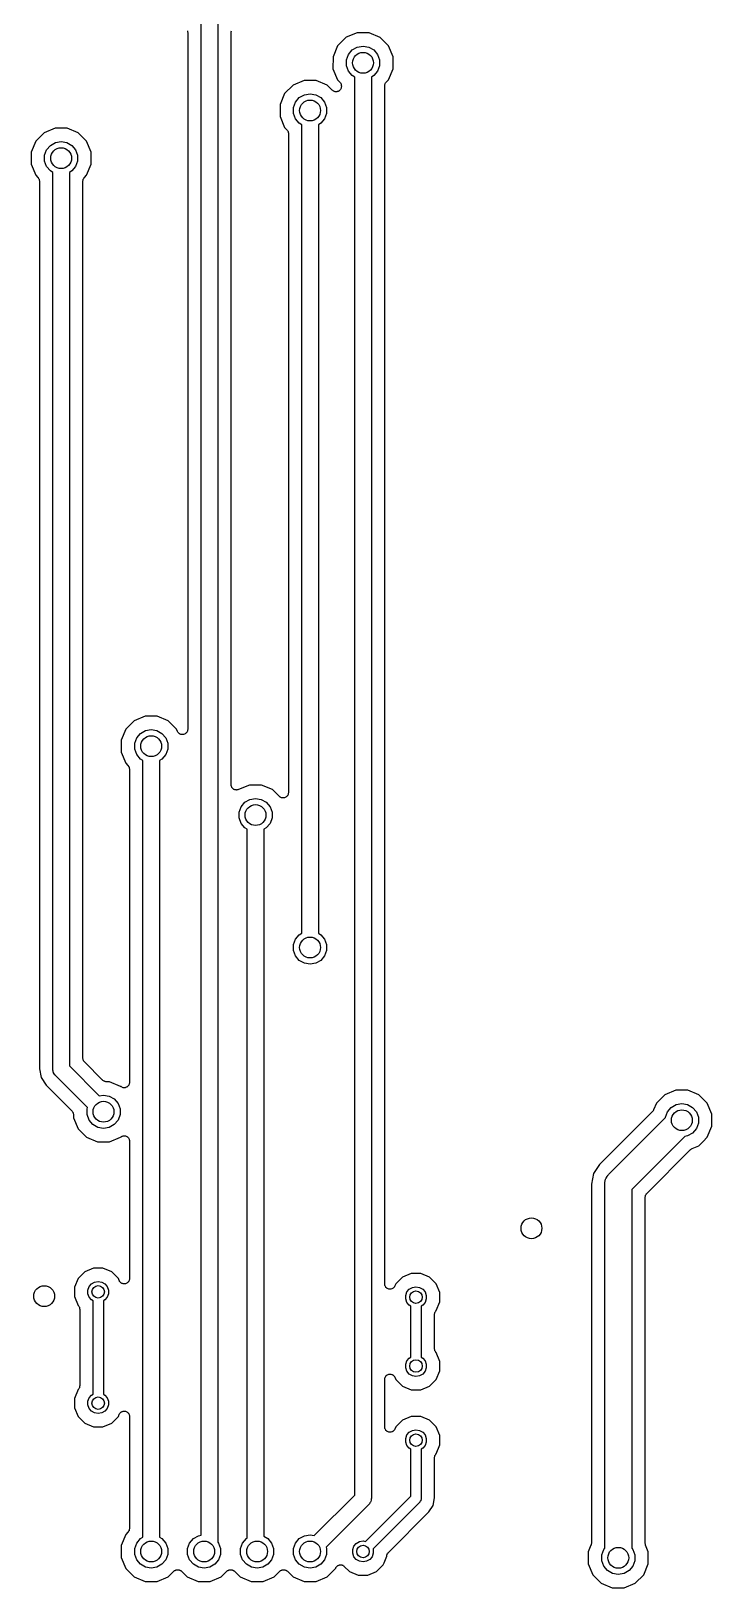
# Model space of a CAD drawing. Extents: x 25 to 125, y -125 to -25.
# Drawn here: x 51.1 to 67.42, y -82.03 to -44.71 of the extents above; entities that cross this region are included whole.
import ezdxf

# ---------------------------------------------------------------- set-up
doc = ezdxf.new("R2010")
doc.units = 0
doc.header["$MEASUREMENT"] = 0
doc.layers.add('BLACK', color=7, linetype='CONTINUOUS')

msp = doc.modelspace()

# ---------------------------------------------------------------- linework, layer by layer
at = {"layer": 'Black'}
for p, q in [((54.8443, -44.7033), (54.8472, -44.7197)), ((54.8472, -44.7197), (54.8515, -44.7358)), ((54.8515, -44.7358), (54.851, -44.7413)), ((54.851, -44.7413), (54.852, -44.7468)), ((54.852, -44.7468), (54.852, -61.4461)), ((55.172, -80.7643), (55.172, -44.5371)), ((55.572, -44.5371), (55.572, -80.9275)), ((55.892, -44.7469), (55.893, -44.7414)), ((55.892, -62.7728), (55.892, -44.7469)), ((55.8925, -44.7357), (55.8968, -44.7198)), ((55.893, -44.7414), (55.8925, -44.7357)), ((55.8968, -44.7198), (55.8997, -44.7035)), ((58.9124, -44.7459), (58.6477, -44.8553)), ((59.1988, -44.7461), (58.9124, -44.7459)), ((59.4634, -44.856), (59.1988, -44.7461)), ((58.445, -45.0576), (58.3351, -45.3222)), ((58.6477, -44.8553), (58.445, -45.0576)), ((58.7969, -45.1584), (58.9177, -45.0887)), ((58.9177, -45.0887), (59.055, -45.0645)), ((59.055, -45.0645), (59.1923, -45.0887)), ((59.1923, -45.0887), (59.3131, -45.1584)), ((59.6657, -45.0587), (59.4634, -44.856)), ((59.7751, -45.3234), (59.6657, -45.0587)), ((58.3351, -45.3222), (58.3349, -45.6086)), ((58.6596, -45.3963), (58.7073, -45.2652)), ((58.6596, -45.5357), (58.6596, -45.3963)), ((58.7073, -45.2652), (58.7969, -45.1584)), ((59.3131, -45.1584), (59.4027, -45.2652)), ((59.4027, -45.2652), (59.4504, -45.3963)), ((59.4504, -45.3963), (59.4504, -45.5357)), ((59.7749, -45.6098), (59.7751, -45.3234)), ((57.6424, -45.8889), (57.3777, -45.9983)), ((57.9288, -45.8891), (57.6424, -45.8889)), ((58.1934, -45.999), (57.9288, -45.8891)), ((58.3349, -45.6086), (58.4443, -45.8733)), ((58.4443, -45.8733), (58.4979, -45.927)), ((58.7073, -45.6668), (58.6596, -45.5357)), ((58.7969, -45.7736), (58.7073, -45.6668)), ((58.855, -45.8071), (58.7969, -45.7736)), ((58.855, -79.8002), (58.855, -45.8071)), ((59.3131, -45.7736), (59.255, -45.8071)), ((59.255, -45.8071), (59.255, -79.883)), ((59.4027, -45.6668), (59.3131, -45.7736)), ((59.4504, -45.5357), (59.4027, -45.6668)), ((59.6123, -45.927), (59.665, -45.8744)), ((59.665, -45.8744), (59.7749, -45.6098)), ((57.175, -46.2006), (57.0651, -46.4652)), ((57.3777, -45.9983), (57.175, -46.2006)), ((57.5269, -46.3014), (57.6477, -46.2317)), ((57.6477, -46.2317), (57.785, -46.2075)), ((57.785, -46.2075), (57.9223, -46.2317)), ((57.9223, -46.2317), (58.0431, -46.3014)), ((58.3181, -46.1239), (58.1934, -45.999)), ((58.3317, -46.1335), (58.3181, -46.1239)), ((58.3445, -46.1442), (58.3317, -46.1335)), ((58.3497, -46.1461), (58.3445, -46.1442)), ((58.3542, -46.1493), (58.3497, -46.1461)), ((58.3703, -46.1536), (58.3542, -46.1493)), ((58.3859, -46.1593), (58.3703, -46.1536)), ((58.3915, -46.1593), (58.3859, -46.1593)), ((58.3968, -46.1607), (58.3915, -46.1593)), ((58.4134, -46.1593), (58.3968, -46.1607)), ((58.4301, -46.1593), (58.4134, -46.1593)), ((58.4353, -46.1574), (58.4301, -46.1593)), ((58.4408, -46.1569), (58.4353, -46.1574)), ((58.4559, -46.1499), (58.4408, -46.1569)), ((58.4715, -46.1442), (58.4559, -46.1499)), ((58.4757, -46.1406), (58.4715, -46.1442)), ((58.4808, -46.1383), (58.4757, -46.1406)), ((58.4925, -46.1265), (58.4808, -46.1383)), ((58.5053, -46.1158), (58.4925, -46.1265)), ((58.4979, -45.927), (58.501, -45.9316)), ((58.501, -45.9316), (58.5053, -45.9351)), ((58.5053, -45.9351), (58.5136, -45.9495)), ((58.5081, -46.111), (58.5053, -46.1158)), ((58.512, -46.1071), (58.5081, -46.111)), ((58.519, -46.0921), (58.512, -46.1071)), ((58.5136, -45.9495), (58.5231, -45.9632)), ((58.5273, -46.0776), (58.519, -46.0921)), ((58.5231, -45.9632), (58.5246, -45.9685)), ((58.5246, -45.9685), (58.5273, -45.9733)), ((58.5273, -45.9733), (58.5302, -45.9897)), ((58.5283, -46.0722), (58.5273, -46.0776)), ((58.5306, -46.0672), (58.5283, -46.0722)), ((58.5302, -45.9897), (58.5345, -46.0058)), ((58.5321, -46.0506), (58.5306, -46.0672)), ((58.535, -46.0342), (58.5321, -46.0506)), ((58.5345, -46.0058), (58.534, -46.0113)), ((58.534, -46.0113), (58.535, -46.0168)), ((58.535, -46.0168), (58.535, -46.0342)), ((59.575, -46.0169), (59.576, -46.0114)), ((59.575, -74.7398), (59.575, -46.0169)), ((59.5755, -46.0057), (59.5798, -45.9898)), ((59.576, -46.0114), (59.5755, -46.0057)), ((59.5798, -45.9898), (59.5827, -45.9735)), ((59.5827, -45.9735), (59.5855, -45.9686)), ((59.5855, -45.9686), (59.5869, -45.9632)), ((59.5869, -45.9632), (59.5964, -45.9496)), ((59.5964, -45.9496), (59.6047, -45.9353)), ((59.6047, -45.9353), (59.609, -45.9317)), ((59.609, -45.9317), (59.6123, -45.927)), ((57.0651, -46.4652), (57.0649, -46.7516)), ((57.3896, -46.5393), (57.4373, -46.4082)), ((57.3896, -46.6787), (57.3896, -46.5393)), ((57.4373, -46.4082), (57.5269, -46.3014)), ((58.0431, -46.3014), (58.1327, -46.4082)), ((58.1327, -46.4082), (58.1804, -46.5393)), ((58.1804, -46.5393), (58.1804, -46.6787)), ((57.0649, -46.7516), (57.1743, -47.0163)), ((57.1743, -47.0163), (57.2279, -47.07)), ((57.4373, -46.8098), (57.3896, -46.6787)), ((57.5269, -46.9166), (57.4373, -46.8098)), ((57.585, -46.9501), (57.5269, -46.9166)), ((57.585, -66.3339), (57.585, -46.9501)), ((58.0431, -46.9166), (57.985, -46.9501)), ((57.985, -46.9501), (57.985, -66.3339)), ((58.1327, -46.8098), (58.0431, -46.9166)), ((58.1804, -46.6787), (58.1327, -46.8098)), ((51.206, -47.3436), (51.0961, -47.6082)), ((51.4087, -47.1413), (51.206, -47.3436)), ((51.6734, -47.0319), (51.4087, -47.1413)), ((51.5579, -47.4444), (51.6787, -47.3747)), ((51.9598, -47.0321), (51.6734, -47.0319)), ((51.6787, -47.3747), (51.816, -47.3505)), ((51.816, -47.3505), (51.9533, -47.3747)), ((51.9533, -47.3747), (52.0741, -47.4444)), ((52.2244, -47.142), (51.9598, -47.0321)), ((52.4267, -47.3447), (52.2244, -47.142)), ((52.5361, -47.6094), (52.4267, -47.3447)), ((57.2279, -47.07), (57.231, -47.0746)), ((57.231, -47.0746), (57.2353, -47.0781)), ((57.2353, -47.0781), (57.2436, -47.0925)), ((57.2436, -47.0925), (57.2531, -47.1062)), ((57.2531, -47.1062), (57.2546, -47.1115)), ((57.2546, -47.1115), (57.2573, -47.1163)), ((57.2573, -47.1163), (57.2602, -47.1327)), ((57.2602, -47.1327), (57.2645, -47.1488)), ((57.2645, -47.1488), (57.264, -47.1543)), ((57.264, -47.1543), (57.265, -47.1598)), ((57.265, -47.1598), (57.265, -62.9633)), ((51.0961, -47.6082), (51.0959, -47.8946)), ((51.4206, -47.6823), (51.4683, -47.5512)), ((51.4206, -47.8217), (51.4206, -47.6823)), ((51.4683, -47.5512), (51.5579, -47.4444)), ((52.0741, -47.4444), (52.1637, -47.5512)), ((52.1637, -47.5512), (52.2114, -47.6823)), ((52.2114, -47.6823), (52.2114, -47.8217)), ((52.5359, -47.8958), (52.5361, -47.6094)), ((51.0959, -47.8946), (51.2053, -48.1593)), ((51.4683, -47.9528), (51.4206, -47.8217)), ((51.5579, -48.0596), (51.4683, -47.9528)), ((51.616, -48.0931), (51.5579, -48.0596)), ((51.616, -69.596), (51.616, -48.0931)), ((52.0741, -48.0596), (52.016, -48.0931)), ((52.016, -48.0931), (52.016, -69.5132)), ((52.1637, -47.9528), (52.0741, -48.0596)), ((52.2114, -47.8217), (52.1637, -47.9528)), ((52.426, -48.1604), (52.5359, -47.8958)), ((51.2053, -48.1593), (51.2589, -48.213)), ((51.2589, -48.213), (51.262, -48.2176)), ((51.262, -48.2176), (51.2663, -48.2211)), ((51.2663, -48.2211), (51.2746, -48.2355)), ((51.2746, -48.2355), (51.2841, -48.2492)), ((51.2841, -48.2492), (51.2856, -48.2545)), ((51.2856, -48.2545), (51.2883, -48.2593)), ((51.2883, -48.2593), (51.2912, -48.2757)), ((51.2912, -48.2757), (51.2955, -48.2918)), ((51.2955, -48.2918), (51.295, -48.2973)), ((51.295, -48.2973), (51.296, -48.3028)), ((51.296, -48.3028), (51.296, -69.5835)), ((52.336, -48.3029), (52.337, -48.2974)), ((52.336, -69.328), (52.336, -48.3029)), ((52.3365, -48.2917), (52.3408, -48.2758)), ((52.337, -48.2974), (52.3365, -48.2917)), ((52.3408, -48.2758), (52.3437, -48.2595)), ((52.3437, -48.2595), (52.3465, -48.2546)), ((52.3465, -48.2546), (52.3479, -48.2492)), ((52.3479, -48.2492), (52.3574, -48.2356)), ((52.3574, -48.2356), (52.3657, -48.2213)), ((52.3657, -48.2213), (52.37, -48.2177)), ((52.37, -48.2177), (52.3733, -48.213)), ((52.3733, -48.213), (52.426, -48.1604)), ((53.8324, -61.1289), (53.5677, -61.2383)), ((54.1188, -61.1291), (53.8324, -61.1289)), ((54.3834, -61.239), (54.1188, -61.1291)), ((53.365, -61.4406), (53.2551, -61.7052)), ((53.5677, -61.2383), (53.365, -61.4406)), ((53.6273, -61.6482), (53.7169, -61.5414)), ((53.7169, -61.5414), (53.8377, -61.4717)), ((53.8377, -61.4717), (53.975, -61.4475)), ((53.975, -61.4475), (54.1123, -61.4717)), ((54.1123, -61.4717), (54.2331, -61.5414)), ((54.2331, -61.5414), (54.3227, -61.6482)), ((54.5857, -61.4417), (54.3834, -61.239)), ((54.6076, -61.4946), (54.5857, -61.4417)), ((54.618, -61.511), (54.6076, -61.4946)), ((54.6277, -61.5278), (54.618, -61.511)), ((54.6298, -61.5295), (54.6277, -61.5278)), ((54.6313, -61.5319), (54.6298, -61.5295)), ((54.6467, -61.5437), (54.6313, -61.5319)), ((54.6615, -61.5561), (54.6467, -61.5437)), ((54.6641, -61.5571), (54.6615, -61.5561)), ((54.6663, -61.5587), (54.6641, -61.5571)), ((54.6847, -61.5646), (54.6663, -61.5587)), ((54.7029, -61.5712), (54.6847, -61.5646)), ((54.7057, -61.5712), (54.7029, -61.5712)), ((54.7083, -61.572), (54.7057, -61.5712)), ((54.7277, -61.5712), (54.7083, -61.572)), ((54.7471, -61.5712), (54.7277, -61.5712)), ((54.7496, -61.5703), (54.7471, -61.5712)), ((54.7524, -61.5702), (54.7496, -61.5703)), ((54.7703, -61.5628), (54.7524, -61.5702)), ((54.7885, -61.5561), (54.7703, -61.5628)), ((54.7906, -61.5544), (54.7885, -61.5561)), ((54.7931, -61.5533), (54.7906, -61.5544)), ((54.8074, -61.5402), (54.7931, -61.5533)), ((54.8223, -61.5278), (54.8074, -61.5402)), ((54.8237, -61.5254), (54.8223, -61.5278)), ((54.8257, -61.5235), (54.8237, -61.5254)), ((54.8346, -61.5064), (54.8257, -61.5235)), ((54.8443, -61.4896), (54.8346, -61.5064)), ((54.8448, -61.4869), (54.8443, -61.4896)), ((54.8461, -61.4844), (54.8448, -61.4869)), ((54.8486, -61.4652), (54.8461, -61.4844)), ((54.852, -61.4461), (54.8486, -61.4652)), ((53.2551, -61.7052), (53.2549, -61.9916)), ((53.5796, -61.7793), (53.6273, -61.6482)), ((53.5796, -61.9187), (53.5796, -61.7793)), ((53.6273, -62.0498), (53.5796, -61.9187)), ((54.3227, -61.6482), (54.3704, -61.7793)), ((54.3704, -61.9187), (54.3227, -62.0498)), ((54.3704, -61.7793), (54.3704, -61.9187)), ((53.2549, -61.9916), (53.3643, -62.2563)), ((53.3643, -62.2563), (53.4179, -62.31)), ((53.4179, -62.31), (53.4211, -62.3146)), ((53.4211, -62.3146), (53.4253, -62.3181)), ((53.4253, -62.3181), (53.4336, -62.3325)), ((53.7169, -62.1566), (53.6273, -62.0498)), ((53.775, -62.1901), (53.7169, -62.1566)), ((53.775, -80.8119), (53.775, -62.1901)), ((54.2331, -62.1566), (54.175, -62.1901)), ((54.175, -62.1901), (54.175, -80.8119)), ((54.3227, -62.0498), (54.2331, -62.1566)), ((53.4336, -62.3325), (53.4431, -62.3462)), ((53.4431, -62.3462), (53.4446, -62.3515)), ((53.4446, -62.3515), (53.4473, -62.3563)), ((53.4473, -62.3563), (53.4502, -62.3727)), ((53.4502, -62.3727), (53.4545, -62.3888)), ((53.4545, -62.3888), (53.454, -62.3943)), ((53.454, -62.3943), (53.455, -62.3998)), ((53.455, -62.3998), (53.455, -69.91)), ((55.8944, -62.7864), (55.892, -62.7728)), ((55.895, -62.8002), (55.8944, -62.7864)), ((55.8982, -62.8079), (55.895, -62.8002)), ((55.8997, -62.8162), (55.8982, -62.8079)), ((55.9066, -62.8282), (55.8997, -62.8162)), ((55.9118, -62.8409), (55.9066, -62.8282)), ((55.9175, -62.8471), (55.9118, -62.8409)), ((55.9217, -62.8544), (55.9175, -62.8471)), ((55.9323, -62.8633), (55.9217, -62.8544)), ((55.9416, -62.8735), (55.9323, -62.8633)), ((55.9491, -62.8774), (55.9416, -62.8735)), ((55.9555, -62.8828), (55.9491, -62.8774)), ((55.9685, -62.8875), (55.9555, -62.8828)), ((55.9807, -62.8939), (55.9685, -62.8875)), ((55.989, -62.895), (55.9807, -62.8939)), ((55.9969, -62.8979), (55.989, -62.895)), ((56.0107, -62.8979), (55.9969, -62.8979)), ((56.0244, -62.8997), (56.0107, -62.8979)), ((56.0326, -62.8979), (56.0244, -62.8997)), ((56.0411, -62.8979), (56.0326, -62.8979)), ((56.054, -62.8931), (56.0411, -62.8979)), ((56.0675, -62.8902), (56.054, -62.8931)), ((56.3344, -62.7799), (56.0675, -62.8902)), ((56.6208, -62.7801), (56.3344, -62.7799)), ((56.8854, -62.89), (56.6208, -62.7801)), ((57.0481, -63.053), (56.8854, -62.89)), ((57.0617, -63.0626), (57.0481, -63.053)), ((57.0745, -63.0733), (57.0617, -63.0626)), ((57.2108, -63.0674), (57.2057, -63.0697)), ((57.2225, -63.0556), (57.2108, -63.0674)), ((57.2353, -63.0449), (57.2225, -63.0556)), ((57.2381, -63.0401), (57.2353, -63.0449)), ((57.242, -63.0362), (57.2381, -63.0401)), ((57.249, -63.0211), (57.242, -63.0362)), ((57.2573, -63.0067), (57.249, -63.0211)), ((57.2583, -63.0013), (57.2573, -63.0067)), ((57.2606, -62.9963), (57.2583, -63.0013)), ((57.2621, -62.9797), (57.2606, -62.9963)), ((57.265, -62.9633), (57.2621, -62.9797)), ((56.0816, -63.4303), (56.1293, -63.2992)), ((56.0816, -63.5697), (56.0816, -63.4303)), ((56.1293, -63.2992), (56.2189, -63.1924)), ((56.2189, -63.1924), (56.3397, -63.1227)), ((56.3397, -63.1227), (56.477, -63.0985)), ((56.477, -63.0985), (56.6143, -63.1227)), ((56.6143, -63.1227), (56.7351, -63.1924)), ((56.7351, -63.1924), (56.8247, -63.2992)), ((56.8247, -63.2992), (56.8724, -63.4303)), ((56.8724, -63.4303), (56.8724, -63.5697)), ((57.0797, -63.0752), (57.0745, -63.0733)), ((57.0842, -63.0783), (57.0797, -63.0752)), ((57.1003, -63.0827), (57.0842, -63.0783)), ((57.1159, -63.0883), (57.1003, -63.0827)), ((57.1215, -63.0883), (57.1159, -63.0883)), ((57.1268, -63.0898), (57.1215, -63.0883)), ((57.1434, -63.0883), (57.1268, -63.0898)), ((57.1601, -63.0883), (57.1434, -63.0883)), ((57.1653, -63.0865), (57.1601, -63.0883)), ((57.1708, -63.086), (57.1653, -63.0865)), ((57.1859, -63.079), (57.1708, -63.086)), ((57.2015, -63.0733), (57.1859, -63.079)), ((57.2057, -63.0697), (57.2015, -63.0733)), ((56.1293, -63.7008), (56.0816, -63.5697)), ((56.2189, -63.8076), (56.1293, -63.7008)), ((56.277, -63.8411), (56.2189, -63.8076)), ((56.7351, -63.8076), (56.677, -63.8411)), ((56.8247, -63.7008), (56.7351, -63.8076)), ((56.8724, -63.5697), (56.8247, -63.7008)), ((56.277, -80.8338), (56.277, -63.8411)), ((56.677, -63.8411), (56.677, -80.7899)), ((57.4373, -66.4742), (57.5269, -66.3674)), ((57.5269, -66.3674), (57.585, -66.3339)), ((57.985, -66.3339), (58.0431, -66.3674)), ((58.0431, -66.3674), (58.1327, -66.4742)), ((57.3896, -66.6053), (57.4373, -66.4742)), ((57.3896, -66.7447), (57.3896, -66.6053)), ((57.4373, -66.8758), (57.3896, -66.7447)), ((58.1327, -66.4742), (58.1804, -66.6053)), ((58.1804, -66.7447), (58.1327, -66.8758)), ((58.1804, -66.6053), (58.1804, -66.7447)), ((57.5269, -66.9826), (57.4373, -66.8758)), ((57.6477, -67.0523), (57.5269, -66.9826)), ((57.785, -67.0765), (57.6477, -67.0523)), ((57.9223, -67.0523), (57.785, -67.0765)), ((58.0431, -66.9826), (57.9223, -67.0523)), ((58.1327, -66.8758), (58.0431, -66.9826)), ((52.337, -69.3335), (52.336, -69.328)), ((52.3365, -69.3391), (52.337, -69.3335)), ((52.3408, -69.3551), (52.3365, -69.3391)), ((52.3437, -69.3714), (52.3408, -69.3551)), ((52.3465, -69.3763), (52.3437, -69.3714)), ((52.3479, -69.3817), (52.3465, -69.3763)), ((52.3574, -69.3953), (52.3479, -69.3817)), ((52.3657, -69.4096), (52.3574, -69.3953)), ((52.37, -69.4132), (52.3657, -69.4096)), ((51.296, -69.5835), (51.3379, -69.794)), ((51.6175, -69.6047), (51.616, -69.596)), ((51.6168, -69.6134), (51.6175, -69.6047)), ((51.6235, -69.6387), (51.6168, -69.6134)), ((51.6281, -69.6644), (51.6235, -69.6387)), ((51.6325, -69.672), (51.6281, -69.6644)), ((51.6347, -69.6805), (51.6325, -69.672)), ((51.6497, -69.7019), (51.6347, -69.6805)), ((51.6628, -69.7246), (51.6497, -69.7019)), ((51.6695, -69.7302), (51.6628, -69.7246)), ((51.6746, -69.7374), (51.6695, -69.7302)), ((52.448, -70.5109), (51.6746, -69.7374)), ((52.016, -69.5132), (52.7311, -70.2283)), ((52.3732, -69.4178), (52.37, -69.4132)), ((52.8103, -69.8549), (52.3732, -69.4178)), ((51.3379, -69.794), (51.4571, -69.9725)), ((51.4571, -69.9725), (52.0747, -70.5901)), ((52.8148, -69.858), (52.8103, -69.8549)), ((52.8183, -69.8623), (52.8148, -69.858)), ((52.8328, -69.8706), (52.8183, -69.8623)), ((52.8464, -69.8802), (52.8328, -69.8706)), ((52.8517, -69.8816), (52.8464, -69.8802)), ((52.8565, -69.8844), (52.8517, -69.8816)), ((52.8729, -69.8873), (52.8565, -69.8844)), ((52.889, -69.8916), (52.8729, -69.8873)), ((52.8945, -69.8911), (52.889, -69.8916)), ((52.8999, -69.8921), (52.8945, -69.8911)), ((52.9758, -69.8921), (52.8999, -69.8921)), ((53.2428, -70.003), (52.9758, -69.8921)), ((53.2517, -70.0093), (53.2428, -70.003)), ((53.2645, -70.02), (53.2517, -70.0093)), ((53.2697, -70.0219), (53.2645, -70.02)), ((53.2742, -70.025), (53.2697, -70.0219)), ((53.2903, -70.0294), (53.2742, -70.025)), ((53.3059, -70.0351), (53.2903, -70.0294)), ((53.3115, -70.0351), (53.3059, -70.0351)), ((53.3168, -70.0365), (53.3115, -70.0351)), ((53.3334, -70.0351), (53.3168, -70.0365)), ((53.3501, -70.0351), (53.3334, -70.0351)), ((53.3553, -70.0332), (53.3501, -70.0351)), ((53.3608, -70.0327), (53.3553, -70.0332)), ((53.3759, -70.0257), (53.3608, -70.0327)), ((53.3915, -70.02), (53.3759, -70.0257)), ((53.3957, -70.0164), (53.3915, -70.02)), ((53.4008, -70.0141), (53.3957, -70.0164)), ((53.4125, -70.0023), (53.4008, -70.0141)), ((53.4253, -69.9916), (53.4125, -70.0023)), ((53.4281, -69.9868), (53.4253, -69.9916)), ((53.432, -69.9829), (53.4281, -69.9868)), ((53.439, -69.9678), (53.432, -69.9829)), ((53.4473, -69.9534), (53.439, -69.9678)), ((53.4483, -69.948), (53.4473, -69.9534)), ((53.4506, -69.943), (53.4483, -69.948)), ((53.4521, -69.9264), (53.4506, -69.943)), ((53.455, -69.91), (53.4521, -69.9264)), ((66.5578, -70.0951), (66.2931, -70.2045)), ((66.8442, -70.0953), (66.5578, -70.0951)), ((67.1088, -70.2052), (66.8442, -70.0953)), ((52.4366, -70.5423), (52.448, -70.5109)), ((52.7311, -70.2283), (52.832, -70.2105)), ((52.832, -70.2105), (52.9693, -70.2347)), ((52.9693, -70.2347), (53.0901, -70.3044)), ((53.0901, -70.3044), (53.1797, -70.4112)), ((53.1797, -70.4112), (53.2274, -70.5423)), ((66.0904, -70.4068), (66.0246, -70.5652)), ((66.2931, -70.2045), (66.0904, -70.4068)), ((66.3527, -70.6144), (66.4423, -70.5076)), ((66.4423, -70.5076), (66.5631, -70.4379)), ((66.5631, -70.4379), (66.7004, -70.4137)), ((66.7004, -70.4137), (66.8377, -70.4379)), ((66.8377, -70.4379), (66.9585, -70.5076)), ((66.9585, -70.5076), (67.0481, -70.6144)), ((67.3111, -70.4079), (67.1088, -70.2052)), ((67.4205, -70.6726), (67.3111, -70.4079)), ((52.0747, -70.5901), (52.078, -70.5948)), ((52.078, -70.5948), (52.0823, -70.5984)), ((52.0823, -70.5984), (52.0906, -70.6127)), ((52.0906, -70.6127), (52.1, -70.6263)), ((52.1, -70.6263), (52.1015, -70.6317)), ((52.1015, -70.6317), (52.1043, -70.6366)), ((52.1043, -70.6366), (52.1072, -70.6529)), ((52.1072, -70.6529), (52.1115, -70.6689)), ((52.1115, -70.6689), (52.111, -70.6745)), ((52.111, -70.6745), (52.1119, -70.68)), ((52.1119, -70.68), (52.1119, -70.7546)), ((52.1119, -70.7546), (52.2213, -71.0193)), ((52.4366, -70.6817), (52.4366, -70.5423)), ((52.4843, -70.8128), (52.4366, -70.6817)), ((52.5739, -70.9196), (52.4843, -70.8128)), ((53.1797, -70.8128), (53.0901, -70.9196)), ((53.2274, -70.6817), (53.1797, -70.8128)), ((53.2274, -70.5423), (53.2274, -70.6817)), ((65.9971, -70.6063), (64.7292, -71.8743)), ((64.9466, -72.1094), (66.305, -70.751)), ((65.9987, -70.6041), (65.9971, -70.6063)), ((66.0009, -70.6024), (65.9987, -70.6041)), ((66.0113, -70.5861), (66.0009, -70.6024)), ((66.0224, -70.5702), (66.0113, -70.5861)), ((66.0231, -70.5675), (66.0224, -70.5702)), ((66.0246, -70.5652), (66.0231, -70.5675)), ((66.305, -70.7455), (66.3527, -70.6144)), ((66.305, -70.751), (66.305, -70.7455)), ((67.0481, -70.6144), (67.0958, -70.7455)), ((67.0958, -70.8849), (67.0481, -71.016)), ((67.0958, -70.7455), (67.0958, -70.8849)), ((67.4203, -70.959), (67.4205, -70.6726)), ((52.2213, -71.0193), (52.4236, -71.222)), ((52.4236, -71.222), (52.6882, -71.3319)), ((52.6947, -70.9893), (52.5739, -70.9196)), ((52.832, -71.0135), (52.6947, -70.9893)), ((52.9693, -70.9893), (52.832, -71.0135)), ((53.0901, -70.9196), (52.9693, -70.9893)), ((52.9746, -71.3321), (53.2404, -71.2223)), ((53.2404, -71.2223), (53.2518, -71.2143)), ((53.2518, -71.2143), (53.2645, -71.2037)), ((53.2645, -71.2037), (53.2698, -71.2017)), ((53.2698, -71.2017), (53.2744, -71.1985)), ((53.2744, -71.1985), (53.2904, -71.1942)), ((53.2904, -71.1942), (53.3059, -71.1886)), ((53.3059, -71.1886), (53.3116, -71.1886)), ((53.3116, -71.1886), (53.317, -71.1871)), ((53.317, -71.1871), (53.3335, -71.1886)), ((53.3335, -71.1886), (53.3501, -71.1886)), ((53.3501, -71.1886), (53.3554, -71.1905)), ((53.3554, -71.1905), (53.361, -71.191)), ((53.361, -71.191), (53.376, -71.198)), ((53.376, -71.198), (53.3915, -71.2037)), ((53.3915, -71.2037), (53.3958, -71.2073)), ((53.3958, -71.2073), (53.4009, -71.2097)), ((53.4009, -71.2097), (53.4126, -71.2214)), ((53.4126, -71.2214), (53.4253, -71.232)), ((53.4253, -71.232), (53.4281, -71.2369)), ((53.4281, -71.2369), (53.4321, -71.2409)), ((53.4321, -71.2409), (53.4391, -71.2559)), ((53.4391, -71.2559), (53.4473, -71.2702)), ((53.4473, -71.2702), (53.4483, -71.2758)), ((53.4483, -71.2758), (53.4507, -71.2809)), ((66.7709, -71.2043), (65.5014, -72.4738)), ((66.8377, -71.1925), (66.7709, -71.2043)), ((66.9585, -71.1228), (66.8377, -71.1925)), ((67.0481, -71.016), (66.9585, -71.1228)), ((67.209, -71.3249), (67.3104, -71.2236)), ((67.3104, -71.2236), (67.4203, -70.959)), ((52.6882, -71.3319), (52.9746, -71.3321)), ((53.4507, -71.2809), (53.4521, -71.2974)), ((53.4521, -71.2974), (53.455, -71.3137)), ((53.455, -71.3137), (53.455, -74.6126)), ((65.8586, -72.5692), (66.9094, -71.5184)), ((66.9094, -71.5184), (66.9117, -71.5168)), ((66.9117, -71.5168), (66.9134, -71.5145)), ((66.9134, -71.5145), (66.9297, -71.5042)), ((66.9297, -71.5042), (66.9455, -71.4931)), ((66.9455, -71.4931), (66.9483, -71.4924)), ((66.9483, -71.4924), (66.9507, -71.4908)), ((66.9507, -71.4908), (67.1077, -71.4259)), ((67.1077, -71.4259), (67.209, -71.3249)), ((67.209, -71.3249), (67.209, -71.3249)), ((64.7292, -71.8743), (64.5828, -72.0933)), ((64.5828, -72.0933), (64.5314, -72.3517)), ((64.5314, -72.3517), (64.5314, -80.9559)), ((64.8514, -72.3392), (64.8539, -72.3251)), ((64.8514, -81.0775), (64.8514, -72.3392)), ((64.8526, -72.3109), (64.8636, -72.2699)), ((64.8539, -72.3251), (64.8526, -72.3109)), ((64.8636, -72.2699), (64.871, -72.228)), ((64.871, -72.228), (64.8781, -72.2157)), ((64.8781, -72.2157), (64.8819, -72.2018)), ((64.8819, -72.2018), (64.9062, -72.1671)), ((64.9062, -72.1671), (64.9274, -72.1303)), ((64.9274, -72.1303), (64.9384, -72.1211)), ((64.9384, -72.1211), (64.9466, -72.1094)), ((65.5014, -72.4738), (65.5014, -81.0775)), ((65.8214, -72.659), (65.8224, -72.6535)), ((65.8214, -80.9558), (65.8214, -72.659)), ((65.8219, -72.6479), (65.8262, -72.6319)), ((65.8224, -72.6535), (65.8219, -72.6479)), ((65.8262, -72.6319), (65.8291, -72.6155)), ((65.8291, -72.6155), (65.8319, -72.6107)), ((65.8319, -72.6107), (65.8333, -72.6053)), ((65.8333, -72.6053), (65.8428, -72.5917)), ((65.8428, -72.5917), (65.8511, -72.5773)), ((65.8511, -72.5773), (65.8554, -72.5737)), ((65.8554, -72.5737), (65.8586, -72.5692)), ((52.2221, -74.6067), (52.1351, -74.8161)), ((52.3825, -74.4465), (52.2221, -74.6067)), ((52.5921, -74.3599), (52.3825, -74.4465)), ((52.8189, -74.3601), (52.5921, -74.3599)), ((53.0283, -74.4471), (52.8189, -74.3601)), ((53.1885, -74.6075), (53.0283, -74.4471)), ((53.2106, -74.6611), (53.1885, -74.6075)), ((53.4516, -74.6317), (53.4491, -74.6509)), ((53.455, -74.6126), (53.4516, -74.6317)), ((60.0025, -74.5735), (59.8421, -74.7337)), ((60.2121, -74.4869), (60.0025, -74.5735)), ((60.4389, -74.4871), (60.2121, -74.4869)), ((60.6483, -74.5741), (60.4389, -74.4871)), ((60.8085, -74.7345), (60.6483, -74.5741)), ((52.1351, -74.8161), (52.1349, -75.0429)), ((52.4579, -74.8864), (52.4877, -74.8045)), ((52.4579, -74.9736), (52.4579, -74.8864)), ((52.4877, -75.0555), (52.4579, -74.9736)), ((52.4877, -74.8045), (52.5437, -74.7378)), ((52.5437, -74.7378), (52.6192, -74.6942)), ((52.6192, -74.6942), (52.705, -74.679)), ((52.705, -74.679), (52.7908, -74.6942)), ((52.7908, -74.6942), (52.8663, -74.7378)), ((52.8663, -74.7378), (52.9223, -74.8045)), ((52.9223, -74.8045), (52.9521, -74.8864)), ((52.9521, -74.9736), (52.9223, -75.0555)), ((52.9521, -74.8864), (52.9521, -74.9736)), ((53.221, -74.6774), (53.2106, -74.6611)), ((53.2307, -74.6942), (53.221, -74.6774)), ((53.2328, -74.696), (53.2307, -74.6942)), ((53.2343, -74.6983), (53.2328, -74.696)), ((53.2497, -74.7101), (53.2343, -74.6983)), ((53.2645, -74.7226), (53.2497, -74.7101)), ((53.2671, -74.7235), (53.2645, -74.7226)), ((53.2693, -74.7252), (53.2671, -74.7235)), ((53.2877, -74.731), (53.2693, -74.7252)), ((53.3059, -74.7376), (53.2877, -74.731)), ((53.3087, -74.7376), (53.3059, -74.7376)), ((53.3113, -74.7385), (53.3087, -74.7376)), ((53.3307, -74.7376), (53.3113, -74.7385)), ((53.3501, -74.7376), (53.3307, -74.7376)), ((53.3526, -74.7367), (53.3501, -74.7376)), ((53.3554, -74.7366), (53.3526, -74.7367)), ((53.3733, -74.7292), (53.3554, -74.7366)), ((53.3915, -74.7226), (53.3733, -74.7292)), ((53.3936, -74.7208), (53.3915, -74.7226)), ((53.3961, -74.7197), (53.3936, -74.7208)), ((53.4104, -74.7067), (53.3961, -74.7197)), ((53.4253, -74.6942), (53.4104, -74.7067)), ((53.4267, -74.6918), (53.4253, -74.6942)), ((53.4287, -74.69), (53.4267, -74.6918)), ((53.4376, -74.6728), (53.4287, -74.69)), ((53.4473, -74.656), (53.4376, -74.6728)), ((53.4478, -74.6533), (53.4473, -74.656)), ((53.4491, -74.6509), (53.4478, -74.6533)), ((59.5783, -74.7588), (59.575, -74.7398)), ((59.5808, -74.7779), (59.5783, -74.7588)), ((59.5822, -74.7805), (59.5808, -74.7779)), ((59.5827, -74.7833), (59.5822, -74.7805)), ((59.5923, -74.8), (59.5827, -74.7833)), ((59.6012, -74.8171), (59.5923, -74.8)), ((59.6033, -74.819), (59.6012, -74.8171)), ((59.6047, -74.8215), (59.6033, -74.819)), ((59.6195, -74.8339), (59.6047, -74.8215)), ((59.6337, -74.8469), (59.6195, -74.8339)), ((59.6363, -74.848), (59.6337, -74.8469)), ((59.6385, -74.8498), (59.6363, -74.848)), ((59.6566, -74.8564), (59.6385, -74.8498)), ((59.6744, -74.8638), (59.6566, -74.8564)), ((59.6773, -74.8639), (59.6744, -74.8638)), ((59.6799, -74.8649), (59.6773, -74.8639)), ((59.6992, -74.8649), (59.6799, -74.8649)), ((59.7185, -74.8658), (59.6992, -74.8649)), ((59.7212, -74.8649), (59.7185, -74.8658)), ((59.7241, -74.8649), (59.7212, -74.8649)), ((59.7422, -74.8583), (59.7241, -74.8649)), ((59.7605, -74.8525), (59.7422, -74.8583)), ((59.7628, -74.8508), (59.7605, -74.8525)), ((59.7655, -74.8498), (59.7628, -74.8508)), ((59.7803, -74.8374), (59.7655, -74.8498)), ((59.7956, -74.8257), (59.7803, -74.8374)), ((59.7971, -74.8233), (59.7956, -74.8257)), ((59.7993, -74.8215), (59.7971, -74.8233)), ((59.8089, -74.8048), (59.7993, -74.8215)), ((59.8193, -74.7885), (59.8089, -74.8048)), ((59.8421, -74.7337), (59.8193, -74.7885)), ((60.0779, -75.0134), (60.1077, -74.9315)), ((60.1077, -74.9315), (60.1637, -74.8648)), ((60.1637, -74.8648), (60.2392, -74.8212)), ((60.2392, -74.8212), (60.325, -74.806)), ((60.325, -74.806), (60.4108, -74.8212)), ((60.4108, -74.8212), (60.4863, -74.8648)), ((60.4863, -74.8648), (60.5423, -74.9315)), ((60.5423, -74.9315), (60.5721, -75.0134)), ((60.8951, -74.9441), (60.8085, -74.7345)), ((60.8949, -75.1709), (60.8951, -74.9441)), ((52.1349, -75.0429), (52.2215, -75.2525)), ((52.2215, -75.2525), (52.2229, -75.2538)), ((52.2229, -75.2538), (52.2261, -75.2584)), ((52.2261, -75.2584), (52.2303, -75.2619)), ((52.2303, -75.2619), (52.2386, -75.2763)), ((52.2386, -75.2763), (52.2481, -75.29)), ((52.2481, -75.29), (52.2496, -75.2953)), ((52.2496, -75.2953), (52.2523, -75.3001)), ((52.2523, -75.3001), (52.2552, -75.3165)), ((52.2552, -75.3165), (52.2595, -75.3326)), ((52.2595, -75.3326), (52.259, -75.3381)), ((52.259, -75.3381), (52.26, -75.3436)), ((52.26, -75.3436), (52.26, -77.1832)), ((52.5437, -75.1222), (52.4877, -75.0555)), ((52.58, -75.1432), (52.5437, -75.1222)), ((52.58, -77.3838), (52.58, -75.1432)), ((52.8663, -75.1222), (52.83, -75.1432)), ((52.83, -75.1432), (52.83, -77.3838)), ((52.9223, -75.0555), (52.8663, -75.1222)), ((60.0779, -75.1006), (60.0779, -75.0134)), ((60.1077, -75.1825), (60.0779, -75.1006)), ((60.1637, -75.2492), (60.1077, -75.1825)), ((60.2, -75.2702), (60.1637, -75.2492)), ((60.2, -76.4948), (60.2, -75.2702)), ((60.4863, -75.2492), (60.45, -75.2702)), ((60.45, -75.2702), (60.45, -76.4948)), ((60.5423, -75.1825), (60.4863, -75.2492)), ((60.5721, -75.1006), (60.5423, -75.1825)), ((60.5721, -75.0134), (60.5721, -75.1006)), ((60.804, -75.3856), (60.8073, -75.381)), ((60.8073, -75.381), (60.8079, -75.3803)), ((60.8079, -75.3803), (60.8949, -75.1709)), ((60.77, -75.4708), (60.771, -75.4653)), ((60.77, -76.2944), (60.77, -75.4708)), ((60.7705, -75.4597), (60.7748, -75.4437)), ((60.771, -75.4653), (60.7705, -75.4597)), ((60.7748, -75.4437), (60.7777, -75.4274)), ((60.7777, -75.4274), (60.7805, -75.4225)), ((60.7805, -75.4225), (60.7819, -75.4171)), ((60.7819, -75.4171), (60.7914, -75.4035)), ((60.7914, -75.4035), (60.7997, -75.3892)), ((60.7997, -75.3892), (60.804, -75.3856)), ((60.1637, -76.5158), (60.2, -76.4948)), ((60.45, -76.4948), (60.4863, -76.5158)), ((60.771, -76.2999), (60.77, -76.2944)), ((60.7705, -76.3054), (60.771, -76.2999)), ((60.7748, -76.3215), (60.7705, -76.3054)), ((60.7777, -76.3379), (60.7748, -76.3215)), ((60.7804, -76.3427), (60.7777, -76.3379)), ((60.7819, -76.348), (60.7804, -76.3427)), ((60.7914, -76.3616), (60.7819, -76.348)), ((60.7997, -76.3761), (60.7914, -76.3616)), ((60.804, -76.3796), (60.7997, -76.3761)), ((60.8071, -76.3842), (60.804, -76.3796)), ((60.8085, -76.3855), (60.8071, -76.3842)), ((60.8951, -76.5951), (60.8085, -76.3855)), ((60.0779, -76.6644), (60.1077, -76.5825)), ((60.0779, -76.7516), (60.0779, -76.6644)), ((60.1077, -76.8335), (60.0779, -76.7516)), ((60.1077, -76.5825), (60.1637, -76.5158)), ((60.1637, -76.9002), (60.1077, -76.8335)), ((60.4863, -76.5158), (60.5423, -76.5825)), ((60.5423, -76.8335), (60.4863, -76.9002)), ((60.5423, -76.5825), (60.5721, -76.6644)), ((60.5721, -76.7516), (60.5423, -76.8335)), ((60.5721, -76.6644), (60.5721, -76.7516)), ((60.8079, -77.0313), (60.8949, -76.8219)), ((60.8949, -76.8219), (60.8951, -76.5951)), ((52.2481, -77.2369), (52.2386, -77.2505)), ((52.2495, -77.2315), (52.2481, -77.2369)), ((52.2523, -77.2266), (52.2495, -77.2315)), ((52.2552, -77.2103), (52.2523, -77.2266)), ((52.2595, -77.1943), (52.2552, -77.2103)), ((52.26, -77.1832), (52.259, -77.1887)), ((52.259, -77.1887), (52.2595, -77.1943)), ((59.575, -77.0254), (59.5784, -77.0063)), ((59.575, -78.1688), (59.575, -77.0254)), ((59.5784, -77.0063), (59.5809, -76.9871)), ((59.5809, -76.9871), (59.5822, -76.9847)), ((59.5822, -76.9847), (59.5827, -76.982)), ((59.5827, -76.982), (59.5924, -76.9652)), ((59.5924, -76.9652), (59.6013, -76.948)), ((59.6013, -76.948), (59.6033, -76.9462)), ((59.6033, -76.9462), (59.6047, -76.9438)), ((59.6047, -76.9438), (59.6196, -76.9313)), ((59.6196, -76.9313), (59.6339, -76.9182)), ((59.6339, -76.9182), (59.6364, -76.9172)), ((59.6364, -76.9172), (59.6385, -76.9154)), ((59.6385, -76.9154), (59.6567, -76.9088)), ((59.6567, -76.9088), (59.6746, -76.9014)), ((59.6746, -76.9014), (59.6774, -76.9013)), ((59.6774, -76.9013), (59.6799, -76.9003)), ((59.6799, -76.9003), (59.6993, -76.9003)), ((59.6993, -76.9003), (59.7187, -76.8995)), ((59.7187, -76.8995), (59.7213, -76.9003)), ((59.7213, -76.9003), (59.7241, -76.9003)), ((59.7241, -76.9003), (59.7423, -76.907)), ((59.7423, -76.907), (59.7607, -76.9128)), ((59.7607, -76.9128), (59.7629, -76.9145)), ((59.7629, -76.9145), (59.7655, -76.9154)), ((59.7655, -76.9154), (59.7803, -76.9279)), ((59.7803, -76.9279), (59.7957, -76.9397)), ((59.7957, -76.9397), (59.7972, -76.942)), ((59.7972, -76.942), (59.7993, -76.9438)), ((59.7993, -76.9438), (59.809, -76.9606)), ((59.809, -76.9606), (59.8194, -76.9769)), ((59.8194, -76.9769), (59.8415, -77.0305)), ((59.8415, -77.0305), (60.0017, -77.1909)), ((60.0017, -77.1909), (60.2111, -77.2779)), ((60.2392, -76.9438), (60.1637, -76.9002)), ((60.325, -76.959), (60.2392, -76.9438)), ((60.4108, -76.9438), (60.325, -76.959)), ((60.4863, -76.9002), (60.4108, -76.9438)), ((60.4379, -77.2781), (60.6475, -77.1915)), ((60.6475, -77.1915), (60.8079, -77.0313)), ((52.1351, -77.4831), (52.1349, -77.7099)), ((52.2221, -77.2737), (52.1351, -77.4831)), ((52.2227, -77.273), (52.2221, -77.2737)), ((52.226, -77.2684), (52.2227, -77.273)), ((52.2303, -77.2648), (52.226, -77.2684)), ((52.2386, -77.2505), (52.2303, -77.2648)), ((52.4579, -77.5534), (52.4877, -77.4715)), ((52.4579, -77.6406), (52.4579, -77.5534)), ((52.4877, -77.4715), (52.5437, -77.4048)), ((52.5437, -77.4048), (52.58, -77.3838)), ((52.83, -77.3838), (52.8663, -77.4048)), ((52.8663, -77.4048), (52.9223, -77.4715)), ((52.9223, -77.4715), (52.9521, -77.5534)), ((52.9521, -77.5534), (52.9521, -77.6406)), ((60.2111, -77.2779), (60.4379, -77.2781)), ((52.1349, -77.7099), (52.2215, -77.9195)), ((52.2215, -77.9195), (52.3817, -78.0799)), ((52.4877, -77.7225), (52.4579, -77.6406)), ((52.5437, -77.7892), (52.4877, -77.7225)), ((52.6192, -77.8328), (52.5437, -77.7892)), ((52.705, -77.848), (52.6192, -77.8328)), ((52.7908, -77.8328), (52.705, -77.848)), ((52.8663, -77.7892), (52.7908, -77.8328)), ((52.9223, -77.7225), (52.8663, -77.7892)), ((52.9521, -77.6406), (52.9223, -77.7225)), ((53.0275, -78.0805), (53.1879, -77.9203)), ((53.1879, -77.9203), (53.2107, -77.8655)), ((53.2107, -77.8655), (53.2211, -77.8492)), ((53.2211, -77.8492), (53.2307, -77.8325)), ((53.2307, -77.8325), (53.2329, -77.8307)), ((53.2329, -77.8307), (53.2344, -77.8283)), ((53.2344, -77.8283), (53.2497, -77.8166)), ((53.2497, -77.8166), (53.2645, -77.8042)), ((53.2645, -77.8042), (53.2672, -77.8032)), ((53.2672, -77.8032), (53.2695, -77.8015)), ((53.2695, -77.8015), (53.2878, -77.7957)), ((53.2878, -77.7957), (53.3059, -77.7891)), ((53.3059, -77.7891), (53.3088, -77.7891)), ((53.3088, -77.7891), (53.3115, -77.7882)), ((53.3115, -77.7882), (53.3308, -77.7891)), ((53.3308, -77.7891), (53.3501, -77.7891)), ((53.3501, -77.7891), (53.3527, -77.7901)), ((53.3527, -77.7901), (53.3556, -77.7902)), ((53.3556, -77.7902), (53.3734, -77.7976)), ((53.3734, -77.7976), (53.3915, -77.8042)), ((53.3915, -77.8042), (53.3937, -77.806)), ((53.3937, -77.806), (53.3963, -77.8071)), ((53.3963, -77.8071), (53.4105, -77.8201)), ((53.4105, -77.8201), (53.4253, -77.8325)), ((53.4253, -77.8325), (53.4267, -77.835)), ((53.4267, -77.835), (53.4288, -77.8369)), ((53.4288, -77.8369), (53.4377, -77.854)), ((53.4377, -77.854), (53.4473, -77.8707)), ((53.4473, -77.8707), (53.4478, -77.8735)), ((53.4478, -77.8735), (53.4492, -77.8761)), ((53.4492, -77.8761), (53.4517, -77.8952)), ((53.4517, -77.8952), (53.455, -77.9142)), ((53.455, -77.9142), (53.455, -80.6021)), ((60.2121, -77.9159), (60.0025, -78.0025)), ((60.4389, -77.9161), (60.2121, -77.9159)), ((60.6483, -78.0031), (60.4389, -77.9161)), ((52.3817, -78.0799), (52.5911, -78.1669)), ((52.5911, -78.1669), (52.8179, -78.1671)), ((52.8179, -78.1671), (53.0275, -78.0805)), ((59.5783, -78.1878), (59.575, -78.1688)), ((59.5808, -78.2069), (59.5783, -78.1878)), ((59.5822, -78.2095), (59.5808, -78.2069)), ((59.5827, -78.2123), (59.5822, -78.2095)), ((59.5923, -78.229), (59.5827, -78.2123)), ((59.6012, -78.2461), (59.5923, -78.229)), ((59.6033, -78.248), (59.6012, -78.2461)), ((59.6047, -78.2505), (59.6033, -78.248)), ((59.6195, -78.2629), (59.6047, -78.2505)), ((59.6337, -78.2759), (59.6195, -78.2629)), ((59.6363, -78.277), (59.6337, -78.2759)), ((59.6385, -78.2788), (59.6363, -78.277)), ((59.6566, -78.2854), (59.6385, -78.2788)), ((59.6744, -78.2928), (59.6566, -78.2854)), ((59.6773, -78.2929), (59.6744, -78.2928)), ((59.6799, -78.2939), (59.6773, -78.2929)), ((59.6992, -78.2939), (59.6799, -78.2939)), ((59.7185, -78.2948), (59.6992, -78.2939)), ((59.7212, -78.2939), (59.7185, -78.2948)), ((59.7241, -78.2939), (59.7212, -78.2939)), ((59.7422, -78.2873), (59.7241, -78.2939)), ((59.7605, -78.2815), (59.7422, -78.2873)), ((59.7628, -78.2798), (59.7605, -78.2815)), ((59.7655, -78.2788), (59.7628, -78.2798)), ((59.7803, -78.2664), (59.7655, -78.2788)), ((59.7956, -78.2547), (59.7803, -78.2664)), ((59.7971, -78.2523), (59.7956, -78.2547)), ((59.7993, -78.2505), (59.7971, -78.2523)), ((59.8089, -78.2338), (59.7993, -78.2505)), ((59.8193, -78.2175), (59.8089, -78.2338)), ((59.8421, -78.1627), (59.8193, -78.2175)), ((60.0025, -78.0025), (59.8421, -78.1627)), ((60.0779, -78.4424), (60.1077, -78.3605)), ((60.1077, -78.3605), (60.1637, -78.2938)), ((60.1637, -78.2938), (60.2392, -78.2502)), ((60.2392, -78.2502), (60.325, -78.235)), ((60.325, -78.235), (60.4108, -78.2502)), ((60.4108, -78.2502), (60.4863, -78.2938)), ((60.4863, -78.2938), (60.5423, -78.3605)), ((60.5423, -78.3605), (60.5721, -78.4424)), ((60.8085, -78.1635), (60.6483, -78.0031)), ((60.8951, -78.3731), (60.8085, -78.1635)), ((60.0779, -78.5296), (60.0779, -78.4424)), ((60.1077, -78.6115), (60.0779, -78.5296)), ((60.1637, -78.6782), (60.1077, -78.6115)), ((60.2, -78.6992), (60.1637, -78.6782)), ((60.2, -79.8312), (60.2, -78.6992)), ((60.4863, -78.6782), (60.45, -78.6992)), ((60.45, -78.6992), (60.45, -79.883)), ((60.5423, -78.6115), (60.4863, -78.6782)), ((60.5721, -78.5296), (60.5423, -78.6115)), ((60.5721, -78.4424), (60.5721, -78.5296)), ((60.8079, -78.8093), (60.8949, -78.5999)), ((60.8949, -78.5999), (60.8951, -78.3731)), ((60.77, -78.8998), (60.771, -78.8943)), ((60.77, -79.8705), (60.77, -78.8998)), ((60.7705, -78.8887), (60.7748, -78.8727)), ((60.771, -78.8943), (60.7705, -78.8887)), ((60.7748, -78.8727), (60.7777, -78.8564)), ((60.7777, -78.8564), (60.7805, -78.8515)), ((60.7805, -78.8515), (60.7819, -78.8461)), ((60.7819, -78.8461), (60.7914, -78.8325)), ((60.7914, -78.8325), (60.7997, -78.8182)), ((60.7997, -78.8182), (60.804, -78.8146)), ((60.804, -78.8146), (60.8073, -78.81)), ((60.8073, -78.81), (60.8079, -78.8093)), ((57.8859, -80.7693), (58.855, -79.8002)), ((59.1181, -80.9132), (60.2, -79.8312)), ((59.1964, -80.0244), (58.169, -81.0519)), ((59.2015, -80.0172), (59.1964, -80.0244)), ((59.2082, -80.0116), (59.2015, -80.0172)), ((59.2213, -79.9889), (59.2082, -80.0116)), ((59.2363, -79.9675), (59.2213, -79.9889)), ((59.2385, -79.959), (59.2363, -79.9675)), ((59.2429, -79.9514), (59.2385, -79.959)), ((59.2475, -79.9257), (59.2429, -79.9514)), ((59.2542, -79.9004), (59.2475, -79.9257)), ((59.255, -79.883), (59.2535, -79.8917)), ((59.2535, -79.8917), (59.2542, -79.9004)), ((60.4134, -79.9714), (59.295, -81.0898)), ((59.6621, -81.1752), (60.6308, -80.2065)), ((60.4165, -79.9669), (60.4134, -79.9714)), ((60.4208, -79.9633), (60.4165, -79.9669)), ((60.4289, -79.9492), (60.4208, -79.9633)), ((60.4383, -79.9358), (60.4289, -79.9492)), ((60.4397, -79.9305), (60.4383, -79.9358)), ((60.4425, -79.9258), (60.4397, -79.9305)), ((60.4453, -79.9097), (60.4425, -79.9258)), ((60.4495, -79.8939), (60.4453, -79.9097)), ((60.45, -79.883), (60.449, -79.8884)), ((60.449, -79.8884), (60.4495, -79.8939)), ((60.6308, -80.2065), (60.7338, -80.0523)), ((60.7338, -80.0523), (60.77, -79.8705)), ((53.455, -80.6021), (53.454, -80.6076)), ((53.454, -80.6076), (53.4545, -80.6133)), ((53.365, -80.7446), (53.2551, -81.0092)), ((53.4177, -80.692), (53.365, -80.7446)), ((53.421, -80.6873), (53.4177, -80.692)), ((53.4253, -80.6837), (53.421, -80.6873)), ((53.4336, -80.6694), (53.4253, -80.6837)), ((53.4431, -80.6558), (53.4336, -80.6694)), ((53.4445, -80.6504), (53.4431, -80.6558)), ((53.4473, -80.6455), (53.4445, -80.6504)), ((53.4502, -80.6292), (53.4473, -80.6455)), ((53.4545, -80.6133), (53.4502, -80.6292)), ((53.5796, -81.0833), (53.6273, -80.9522)), ((53.6273, -80.9522), (53.7169, -80.8454)), ((53.7169, -80.8454), (53.775, -80.8119)), ((54.175, -80.8119), (54.2331, -80.8454)), ((54.2331, -80.8454), (54.3227, -80.9522)), ((54.3227, -80.9522), (54.3704, -81.0833)), ((54.8496, -81.0833), (54.8973, -80.9522)), ((54.8973, -80.9522), (54.9869, -80.8454)), ((54.9869, -80.8454), (55.1077, -80.7757)), ((55.1077, -80.7757), (55.172, -80.7643)), ((55.572, -80.9275), (55.5927, -80.9522)), ((55.5927, -80.9522), (55.6404, -81.0833)), ((56.1196, -81.0833), (56.1673, -80.9522)), ((56.1673, -80.9522), (56.2569, -80.8454)), ((56.2569, -80.8454), (56.277, -80.8338)), ((56.677, -80.7899), (56.7731, -80.8454)), ((56.7731, -80.8454), (56.8627, -80.9522)), ((56.8627, -80.9522), (56.9104, -81.0833)), ((57.3896, -81.0833), (57.4373, -80.9522)), ((57.4373, -80.9522), (57.5269, -80.8454)), ((57.5269, -80.8454), (57.6477, -80.7757)), ((57.6477, -80.7757), (57.785, -80.7515)), ((57.785, -80.7515), (57.8859, -80.7693)), ((58.8377, -81.0275), (58.8937, -80.9608)), ((58.8937, -80.9608), (58.9692, -80.9172)), ((58.9692, -80.9172), (59.055, -80.902)), ((59.055, -80.902), (59.1181, -80.9132)), ((64.5271, -80.9804), (64.5237, -80.9994)), ((64.5313, -80.9616), (64.5271, -80.9804)), ((64.5314, -80.9559), (64.5309, -80.9587)), ((64.5309, -80.9587), (64.5313, -80.9616)), ((65.8219, -80.9585), (65.8214, -80.9558)), ((65.8215, -80.9612), (65.8219, -80.9585)), ((65.8257, -80.9801), (65.8215, -80.9612)), ((65.8291, -80.9992), (65.8257, -80.9801)), ((53.2551, -81.0092), (53.2549, -81.2956)), ((53.2549, -81.2956), (53.3643, -81.5603)), ((53.5796, -81.2227), (53.5796, -81.0833)), ((53.6273, -81.3538), (53.5796, -81.2227)), ((53.7169, -81.4606), (53.6273, -81.3538)), ((54.3227, -81.3538), (54.2331, -81.4606)), ((54.3704, -81.2227), (54.3227, -81.3538)), ((54.3704, -81.0833), (54.3704, -81.2227)), ((54.8496, -81.2227), (54.8496, -81.0833)), ((54.8973, -81.3538), (54.8496, -81.2227)), ((54.9869, -81.4606), (54.8973, -81.3538)), ((55.5927, -81.3538), (55.5031, -81.4606)), ((55.6404, -81.2227), (55.5927, -81.3538)), ((55.6404, -81.0833), (55.6404, -81.2227)), ((56.1196, -81.2227), (56.1196, -81.0833)), ((56.1673, -81.3538), (56.1196, -81.2227)), ((56.2569, -81.4606), (56.1673, -81.3538)), ((56.8627, -81.3538), (56.7731, -81.4606)), ((56.9104, -81.2227), (56.8627, -81.3538)), ((56.9104, -81.0833), (56.9104, -81.2227)), ((57.3896, -81.2227), (57.3896, -81.0833)), ((57.4373, -81.3538), (57.3896, -81.2227)), ((57.5269, -81.4606), (57.4373, -81.3538)), ((58.1327, -81.3538), (58.0431, -81.4606)), ((58.1804, -81.2227), (58.1327, -81.3538)), ((58.169, -81.0519), (58.1804, -81.0833)), ((58.1804, -81.0833), (58.1804, -81.2227)), ((58.8079, -81.1094), (58.8377, -81.0275)), ((58.8079, -81.1966), (58.8079, -81.1094)), ((58.8377, -81.2785), (58.8079, -81.1966)), ((58.8937, -81.3452), (58.8377, -81.2785)), ((58.9692, -81.3888), (58.8937, -81.3452)), ((59.2163, -81.3452), (59.1408, -81.3888)), ((59.2723, -81.2785), (59.2163, -81.3452)), ((59.3021, -81.1966), (59.2723, -81.2785)), ((59.295, -81.0898), (59.3021, -81.1094)), ((59.3021, -81.1094), (59.3021, -81.1966)), ((59.5595, -81.4244), (59.6249, -81.2669)), ((59.6249, -81.2649), (59.6259, -81.2595)), ((59.6249, -81.2669), (59.6249, -81.2649)), ((59.6254, -81.254), (59.6297, -81.2379)), ((59.6259, -81.2595), (59.6254, -81.254)), ((59.6297, -81.2379), (59.6326, -81.2215)), ((59.6326, -81.2215), (59.6354, -81.2167)), ((59.6354, -81.2167), (59.6368, -81.2114)), ((59.6368, -81.2114), (59.6463, -81.1977)), ((59.6463, -81.1977), (59.6547, -81.1833)), ((59.6547, -81.1833), (59.6589, -81.1798)), ((59.6589, -81.1798), (59.6621, -81.1752)), ((64.4565, -81.1616), (64.4563, -81.448)), ((64.5217, -81.0046), (64.4565, -81.1616)), ((64.5223, -81.0018), (64.5217, -81.0046)), ((64.5237, -80.9994), (64.5223, -81.0018)), ((64.781, -81.2357), (64.8287, -81.1046)), ((64.781, -81.3751), (64.781, -81.2357)), ((64.8287, -81.1046), (64.8514, -81.0775)), ((65.5014, -81.0775), (65.5241, -81.1046)), ((65.5241, -81.1046), (65.5718, -81.2357)), ((65.5718, -81.2357), (65.5718, -81.3751)), ((65.8304, -81.0016), (65.8291, -80.9992)), ((65.831, -81.0043), (65.8304, -81.0016)), ((65.8965, -81.1628), (65.831, -81.0043)), ((65.8963, -81.4492), (65.8965, -81.1628)), ((53.3643, -81.5603), (53.5666, -81.763)), ((53.8377, -81.5303), (53.7169, -81.4606)), ((53.975, -81.5545), (53.8377, -81.5303)), ((54.1123, -81.5303), (53.975, -81.5545)), ((54.2331, -81.4606), (54.1123, -81.5303)), ((54.3823, -81.7637), (54.5203, -81.626)), ((54.5203, -81.626), (54.5294, -81.6196)), ((54.5294, -81.6196), (54.5373, -81.6117)), ((54.5373, -81.6117), (54.5474, -81.6071)), ((54.5474, -81.6071), (54.5565, -81.6007)), ((54.5565, -81.6007), (54.5672, -81.5978)), ((54.5672, -81.5978), (54.5773, -81.5931)), ((54.5773, -81.5931), (54.5884, -81.5922)), ((54.5884, -81.5922), (54.5991, -81.5893)), ((54.5991, -81.5893), (54.6102, -81.5903)), ((54.6102, -81.5903), (54.6212, -81.5893)), ((54.6212, -81.5893), (54.632, -81.5922)), ((54.632, -81.5922), (54.643, -81.5932)), ((54.643, -81.5932), (54.6531, -81.5979)), ((54.6531, -81.5979), (54.6638, -81.6008)), ((54.6638, -81.6008), (54.6729, -81.6072)), ((54.6729, -81.6072), (54.683, -81.6119)), ((54.683, -81.6119), (54.6909, -81.6197)), ((54.6909, -81.6197), (54.6999, -81.6261)), ((54.6999, -81.6261), (54.8366, -81.763)), ((55.1077, -81.5303), (54.9869, -81.4606)), ((55.245, -81.5545), (55.1077, -81.5303)), ((55.3823, -81.5303), (55.245, -81.5545)), ((55.5031, -81.4606), (55.3823, -81.5303)), ((55.6523, -81.7637), (55.7903, -81.626)), ((55.7903, -81.626), (55.7994, -81.6196)), ((55.7994, -81.6196), (55.8073, -81.6117)), ((55.8073, -81.6117), (55.8174, -81.6071)), ((55.8174, -81.6071), (55.8265, -81.6007)), ((55.8265, -81.6007), (55.8372, -81.5978)), ((55.8372, -81.5978), (55.8473, -81.5931)), ((55.8473, -81.5931), (55.8584, -81.5922)), ((55.8584, -81.5922), (55.8691, -81.5893)), ((55.8691, -81.5893), (55.8802, -81.5903)), ((55.8802, -81.5903), (55.8912, -81.5893)), ((55.8912, -81.5893), (55.902, -81.5922)), ((55.902, -81.5922), (55.913, -81.5932)), ((55.913, -81.5932), (55.9231, -81.5979)), ((55.9231, -81.5979), (55.9338, -81.6008)), ((55.9338, -81.6008), (55.9429, -81.6072)), ((55.9429, -81.6072), (55.953, -81.6119)), ((55.953, -81.6119), (55.9609, -81.6197)), ((55.9609, -81.6197), (55.9699, -81.6261)), ((55.9699, -81.6261), (56.1066, -81.763)), ((56.3777, -81.5303), (56.2569, -81.4606)), ((56.515, -81.5545), (56.3777, -81.5303)), ((56.6523, -81.5303), (56.515, -81.5545)), ((56.7731, -81.4606), (56.6523, -81.5303)), ((56.9223, -81.7637), (57.0603, -81.626)), ((57.0603, -81.626), (57.0694, -81.6196)), ((57.0694, -81.6196), (57.0773, -81.6117)), ((57.0773, -81.6117), (57.0874, -81.6071)), ((57.0874, -81.6071), (57.0965, -81.6007)), ((57.0965, -81.6007), (57.1072, -81.5978)), ((57.1072, -81.5978), (57.1173, -81.5931)), ((57.1173, -81.5931), (57.1284, -81.5922)), ((57.1284, -81.5922), (57.1391, -81.5893)), ((57.1391, -81.5893), (57.1502, -81.5903)), ((57.1502, -81.5903), (57.1612, -81.5893)), ((57.1612, -81.5893), (57.172, -81.5922)), ((57.172, -81.5922), (57.183, -81.5932)), ((57.183, -81.5932), (57.1931, -81.5979)), ((57.1931, -81.5979), (57.2038, -81.6008)), ((57.2038, -81.6008), (57.2129, -81.6072)), ((57.2129, -81.6072), (57.223, -81.6119)), ((57.223, -81.6119), (57.2309, -81.6197)), ((57.2309, -81.6197), (57.2399, -81.6261)), ((57.2399, -81.6261), (57.3766, -81.763)), ((57.6477, -81.5303), (57.5269, -81.4606)), ((57.785, -81.5545), (57.6477, -81.5303)), ((57.9223, -81.5303), (57.785, -81.5545)), ((58.0431, -81.4606), (57.9223, -81.5303)), ((58.1923, -81.7637), (58.395, -81.5614)), ((58.395, -81.5614), (58.3992, -81.5514)), ((58.3992, -81.5514), (58.4066, -81.5397)), ((58.4066, -81.5397), (58.4125, -81.5272)), ((58.4125, -81.5272), (58.4184, -81.5213)), ((58.4184, -81.5213), (58.4229, -81.5142)), ((58.4229, -81.5142), (58.4339, -81.5058)), ((58.4339, -81.5058), (58.4437, -81.496)), ((58.4437, -81.496), (58.4513, -81.4925)), ((58.4513, -81.4925), (58.4579, -81.4874)), ((58.4579, -81.4874), (58.4711, -81.4832)), ((58.4711, -81.4832), (58.4837, -81.4774)), ((58.4837, -81.4774), (58.492, -81.4767)), ((58.492, -81.4767), (58.5, -81.4742)), ((58.5, -81.4742), (58.5138, -81.4748)), ((58.5138, -81.4748), (58.5276, -81.4736)), ((58.5276, -81.4736), (58.5357, -81.4758)), ((58.5357, -81.4758), (58.5441, -81.4761)), ((58.5441, -81.4761), (58.5569, -81.4814)), ((58.5569, -81.4814), (58.5702, -81.485)), ((58.5702, -81.485), (58.5771, -81.4898)), ((58.5771, -81.4898), (58.5848, -81.493)), ((58.5848, -81.493), (58.595, -81.5024)), ((58.595, -81.5024), (58.6063, -81.5104)), ((58.6063, -81.5104), (58.7317, -81.6359)), ((58.7317, -81.6359), (58.9411, -81.7229)), ((58.9411, -81.7229), (59.1679, -81.7231)), ((59.055, -81.404), (58.9692, -81.3888)), ((59.1408, -81.3888), (59.055, -81.404)), ((59.1679, -81.7231), (59.3775, -81.6365)), ((59.3775, -81.6365), (59.5379, -81.4763)), ((59.5379, -81.4763), (59.5595, -81.4244)), ((59.5595, -81.4244), (59.5595, -81.4244)), ((64.4563, -81.448), (64.5657, -81.7127)), ((64.5657, -81.7127), (64.768, -81.9154)), ((64.8287, -81.5062), (64.781, -81.3751)), ((64.9183, -81.613), (64.8287, -81.5062)), ((65.0391, -81.6827), (64.9183, -81.613)), ((65.1764, -81.7069), (65.0391, -81.6827)), ((65.3137, -81.6827), (65.1764, -81.7069)), ((65.4345, -81.613), (65.3137, -81.6827)), ((65.5241, -81.5062), (65.4345, -81.613)), ((65.5718, -81.3751), (65.5241, -81.5062)), ((65.5837, -81.9161), (65.7864, -81.7138)), ((65.7864, -81.7138), (65.8963, -81.4492)), ((53.5666, -81.763), (53.8312, -81.8729)), ((53.8312, -81.8729), (54.1176, -81.8731)), ((54.1176, -81.8731), (54.3823, -81.7637)), ((54.8366, -81.763), (55.1012, -81.8729)), ((55.1012, -81.8729), (55.3876, -81.8731)), ((55.3876, -81.8731), (55.6523, -81.7637)), ((56.1066, -81.763), (56.3712, -81.8729)), ((56.3712, -81.8729), (56.6576, -81.8731)), ((56.6576, -81.8731), (56.9223, -81.7637)), ((57.3766, -81.763), (57.6412, -81.8729)), ((57.6412, -81.8729), (57.9276, -81.8731)), ((57.9276, -81.8731), (58.1923, -81.7637)), ((64.768, -81.9154), (65.0326, -82.0253)), ((65.0326, -82.0253), (65.319, -82.0255)), ((65.319, -82.0255), (65.5837, -81.9161))]:
    msp.add_line(p, q, dxfattribs=at)
for centre, radius in [((59.055, -45.466), 0.25), ((57.785, -46.609), 0.25), ((51.816, -47.752), 0.25), ((53.975, -61.849), 0.25), ((56.477, -63.5), 0.25), ((57.785, -66.675), 0.25), ((52.832, -70.612), 0.25), ((66.7004, -70.8152), 0.25), ((63.0936, -73.406), 0.25), ((51.4096, -75.0316), 0.25), ((52.705, -74.93), 0.15), ((60.325, -75.057), 0.15), ((60.325, -76.708), 0.15), ((52.705, -77.597), 0.15), ((60.325, -78.486), 0.15), ((53.975, -81.153), 0.25), ((55.245, -81.153), 0.25), ((56.515, -81.153), 0.25), ((57.785, -81.153), 0.25), ((59.055, -81.153), 0.15), ((65.1764, -81.3054), 0.25)]:
    msp.add_circle(centre, radius, dxfattribs=at)

doc.saveas('drawing.dxf')
